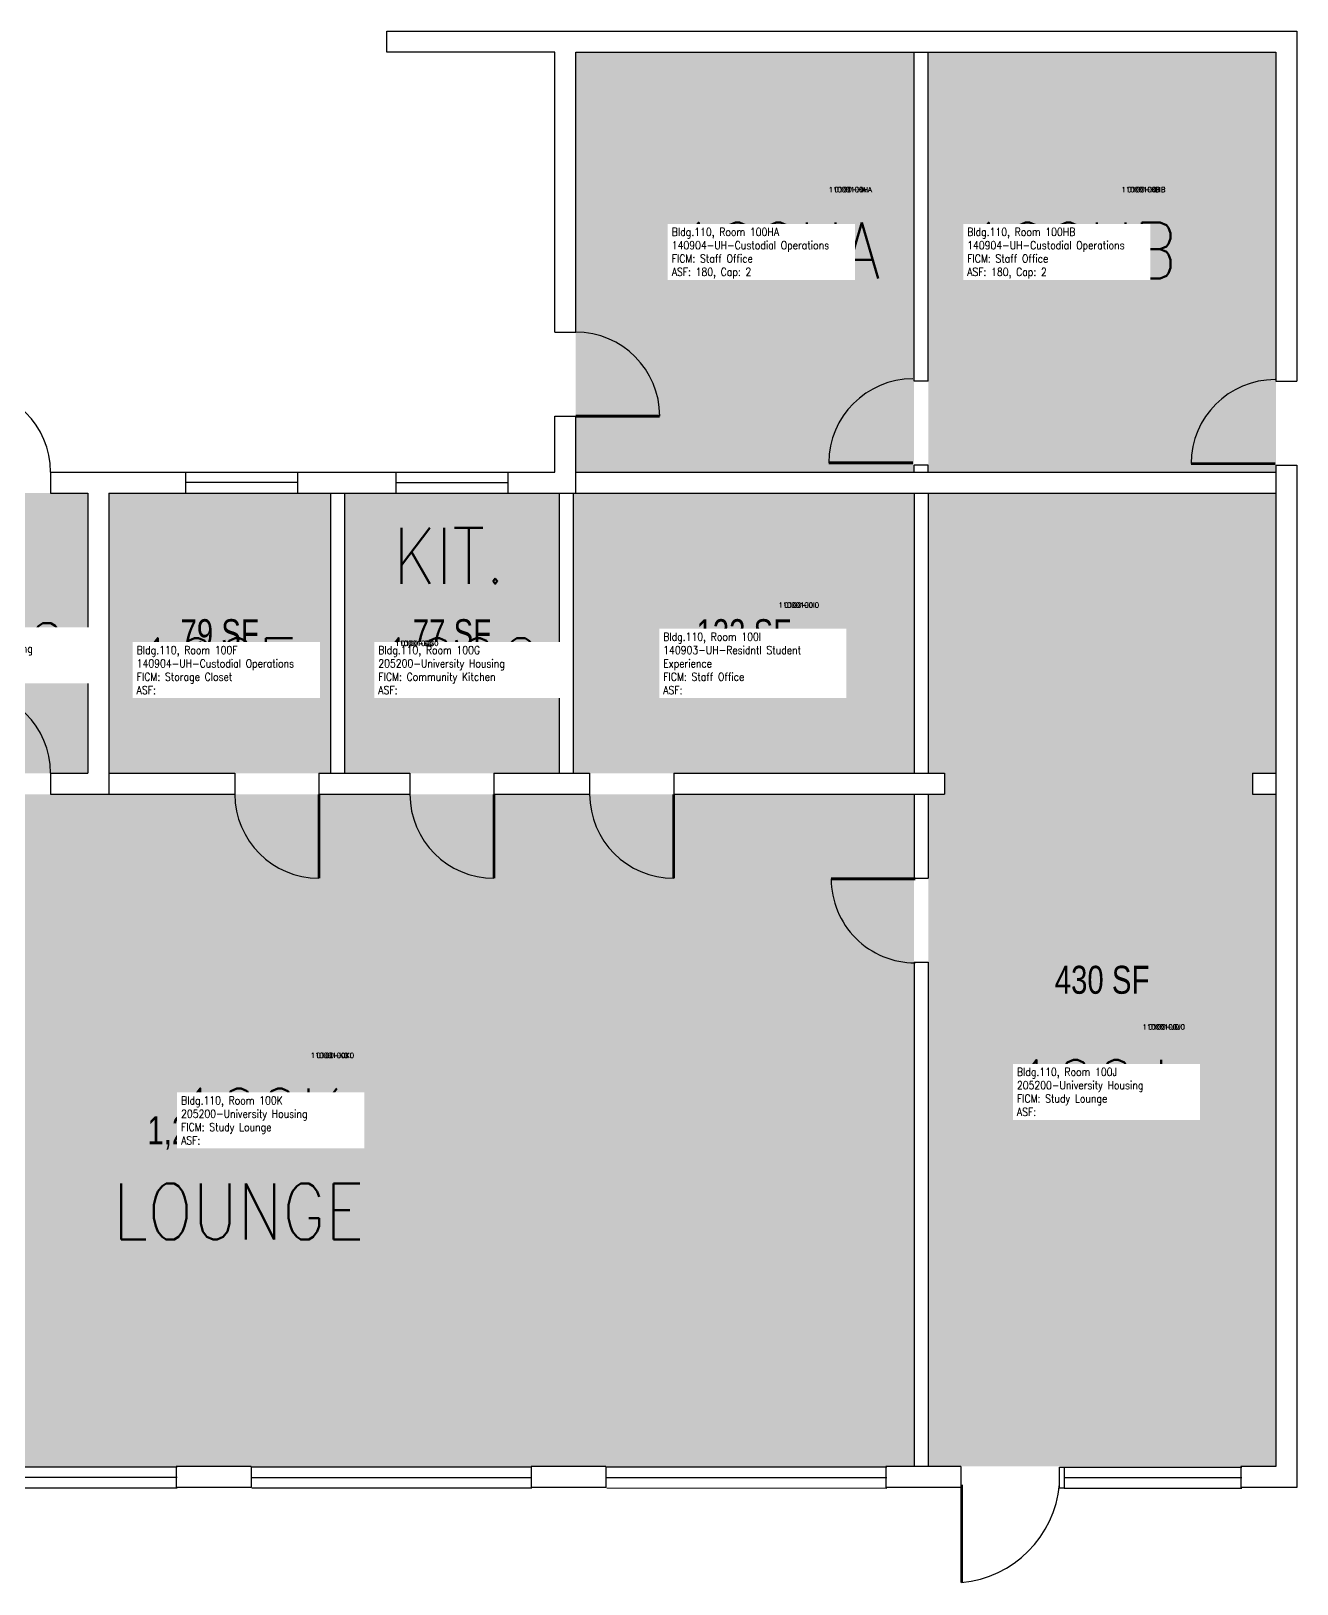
# Model space of a CAD drawing. Header units: inches. Extents: x -394 to 1224, y 0 to 3729.
# Drawn here: x 682 to 1224, y 1426 to 2091 of the extents above; entities that cross this region are included whole.
import ezdxf
from ezdxf.enums import TextEntityAlignment as Align

# ---------------------------------------------------------------- set-up
doc = ezdxf.new("R2010")
doc.units = ezdxf.units.IN
doc.header["$LTSCALE"] = 0.25
doc.header["$MEASUREMENT"] = 0
for name, color, linetype in [('A-DOOR', 2, 'CONTINUOUS'), ('A-GLAZ', 1, 'CONTINUOUS'), ('A-GLAZ-SILL', 2, 'CONTINUOUS'), ('A-IDEN-RNUM', 7, 'CONTINUOUS'), ('A-IDEN-SNUM', 4, 'CONTINUOUS'), ('A-IDEN-TEXT', 4, 'CONTINUOUS'), ('A-IDEN-VNUM', 4, 'CONTINUOUS'), ('A-WALL', 5, 'CONTINUOUS'), ('AREA-TEXT', 3, 'CONTINUOUS'), ('Rooms-Category-Color', 7, 'CONTINUOUS'), ('Rooms-College-Color', 7, 'CONTINUOUS'), ('Rooms-Department-Color', 7, 'CONTINUOUS'), ('Rooms-Division-Color', 7, 'CONTINUOUS'), ('Rooms-Information', 7, 'CONTINUOUS')]:
    doc.layers.add(name, color=color, linetype=linetype)
doc.styles.add('AREA', font='arial.ttf', dxfattribs={"width": 0.75, "height": 12})
doc.styles.add('ROOMSNUMBER', font='SIMPLEX.shx', dxfattribs={"height": 0.18})
doc.styles.add('ROOMVNUMBER', font='simplex.shx', dxfattribs={"width": 0.85})

msp = doc.modelspace()

# ---------------------------------------------------------------- hatches: boundary and pattern name
at = {"layer": 'Rooms-Category-Color', "true_color": 0xfa9ba3}
for points in [[(1060, 2082), (915, 2082), (915, 1902), (1060, 1902)], [(1215, 2082), (1066, 2082), (1066, 1902), (1215, 1902)], [(1060, 1893), (915, 1893), (913.96, 1893), (913.96, 1773), (1060, 1773)]]:
    msp.add_hatch(color=241, dxfattribs=at).paths.add_polyline_path(points)
at = {"layer": 'Rooms-Category-Color', "true_color": 0xadadad}
msp.add_hatch(color=253, dxfattribs=at).paths.add_polyline_path([(705.92, 1893), (453.96, 1893), (453.96, 1773), (705.92, 1773)])
at = {"layer": 'Rooms-Category-Color', "true_color": 0x728ef3}
for points in [[(809.96, 1893), (714.92, 1893), (714.92, 1773), (809.96, 1773)], [(907.96, 1893), (815.96, 1893), (815.96, 1773), (907.96, 1773)], [(1215, 1893), (1066, 1893), (1066, 1773), (1073, 1773), (1073, 1764), (1066, 1764), (1066, 1728), (1066, 1476), (1215, 1476), (1215, 1764), (1205, 1764), (1205, 1773), (1215, 1773)], [(1060, 1764), (714.92, 1764), (454, 1764), (454, 1571), (454, 1535), (454, 1476), (1060, 1476)]]:
    msp.add_hatch(color=171, dxfattribs=at).paths.add_polyline_path(points)
at = {"layer": 'Rooms-College-Color', "true_color": 0x80bc67}
for points in [[(1060, 2082), (915, 2082), (915, 1902), (1060, 1902)], [(1215, 2082), (1066, 2082), (1066, 1902), (1215, 1902)]]:
    msp.add_hatch(color=83, dxfattribs=at).paths.add_polyline_path(points)
at = {"layer": 'Rooms-College-Color', "true_color": 0xadadad}
for points in [[(705.92, 1893), (453.96, 1893), (453.96, 1773), (705.92, 1773)], [(809.96, 1893), (714.92, 1893), (714.92, 1773), (809.96, 1773)], [(907.96, 1893), (815.96, 1893), (815.96, 1773), (907.96, 1773)], [(1060, 1893), (915, 1893), (913.96, 1893), (913.96, 1773), (1060, 1773)], [(1215, 1893), (1066, 1893), (1066, 1773), (1073, 1773), (1073, 1764), (1066, 1764), (1066, 1728), (1066, 1476), (1215, 1476), (1215, 1764), (1205, 1764), (1205, 1773), (1215, 1773)], [(1060, 1764), (714.92, 1764), (454, 1764), (454, 1571), (454, 1535), (454, 1476), (1060, 1476)]]:
    msp.add_hatch(color=253, dxfattribs=at).paths.add_polyline_path(points)
at = {"layer": 'Rooms-Department-Color', "true_color": 0x604aed}
for points in [[(1060, 2082), (915, 2082), (915, 1902), (1060, 1902)], [(1215, 2082), (1066, 2082), (1066, 1902), (1215, 1902)], [(809.96, 1893), (714.92, 1893), (714.92, 1773), (809.96, 1773)], [(907.96, 1893), (815.96, 1893), (815.96, 1773), (907.96, 1773)], [(1060, 1893), (915, 1893), (913.96, 1893), (913.96, 1773), (1060, 1773)], [(1215, 1893), (1066, 1893), (1066, 1773), (1073, 1773), (1073, 1764), (1066, 1764), (1066, 1728), (1066, 1476), (1215, 1476), (1215, 1764), (1205, 1764), (1205, 1773), (1215, 1773)], [(1060, 1764), (714.92, 1764), (454, 1764), (454, 1571), (454, 1535), (454, 1476), (1060, 1476)]]:
    msp.add_hatch(color=173, dxfattribs=at).paths.add_polyline_path(points)
at = {"layer": 'Rooms-Department-Color', "true_color": 0xacacac}
msp.add_hatch(color=253, dxfattribs=at).paths.add_polyline_path([(705.92, 1893), (453.96, 1893), (453.96, 1773), (705.92, 1773)])
at = {"layer": 'Rooms-Division-Color', "true_color": 0x604aed}
for points in [[(1060, 2082), (915, 2082), (915, 1902), (1060, 1902)], [(1215, 2082), (1066, 2082), (1066, 1902), (1215, 1902)], [(809.96, 1893), (714.92, 1893), (714.92, 1773), (809.96, 1773)], [(907.96, 1893), (815.96, 1893), (815.96, 1773), (907.96, 1773)], [(1060, 1893), (915, 1893), (913.96, 1893), (913.96, 1773), (1060, 1773)], [(1215, 1893), (1066, 1893), (1066, 1773), (1073, 1773), (1073, 1764), (1066, 1764), (1066, 1728), (1066, 1476), (1215, 1476), (1215, 1764), (1205, 1764), (1205, 1773), (1215, 1773)], [(1060, 1764), (714.92, 1764), (454, 1764), (454, 1571), (454, 1535), (454, 1476), (1060, 1476)]]:
    msp.add_hatch(color=173, dxfattribs=at).paths.add_polyline_path(points)
at = {"layer": 'Rooms-Division-Color', "true_color": 0xadadad}
msp.add_hatch(color=253, dxfattribs=at).paths.add_polyline_path([(705.92, 1893), (453.96, 1893), (453.96, 1773), (705.92, 1773)])

# ---------------------------------------------------------------- linework, layer by layer
at = {"layer": 'A-DOOR', "const_width": 1.2}
for points in [[(915, 1926), (951, 1926)], [(1059.43, 1905.97), (1023.43, 1905.97)], [(1214.68, 1905.67), (1178.68, 1905.67)], [(804.96, 1764), (804.96, 1728)], [(879.96, 1764), (879.96, 1728)], [(956.96, 1764), (956.96, 1728)], [(1060.43, 1727.74), (1024.43, 1727.75)], [(1080.32, 1468.23), (1080.33, 1426.23)]]:
    msp.add_lwpolyline(points, dxfattribs=at)
at = {"layer": 'A-DOOR'}
for centre, radius, start, end in [((915, 1926), 36, 0, 90), ((654, 1902), 36, 360, 90), ((1059.43, 1905.97), 36, 90, 180), ((1214.68, 1905.67), 36, 90, 180), ((654, 1773), 36, 360, 90), ((804.96, 1764), 36, 180, 270), ((879.96, 1764), 36, 180, 270), ((956.96, 1764), 36, 180, 270), ((1060.43, 1727.74), 36, 179.98581, 269.98581), ((1076, 1472.55), 46.52, 275.34305, 354.67046)]:
    msp.add_arc(centre, radius, start, end, dxfattribs=at)
at = {"layer": 'A-GLAZ'}
for p, q in [((796, 1897.5), (748, 1897.5)), ((838, 1897.5), (886, 1897.5)), ((624.2, 1471.35), (744.2, 1471.32)), ((776.24, 1471.31), (896.24, 1471.28)), ((928.28, 1471.27), (1048.28, 1471.24)), ((1124.32, 1471.23), (1200.32, 1471.2))]:
    msp.add_line(p, q, dxfattribs=at)
at = {"layer": 'A-GLAZ-SILL'}
for p, q in [((748, 1902), (796, 1902)), ((838, 1902), (886, 1902)), ((748, 1893), (796, 1893)), ((838, 1893), (886, 1893)), ((624.21, 1475.85), (744.21, 1475.82)), ((776.25, 1475.81), (896.25, 1475.78)), ((928.29, 1475.77), (1048.29, 1475.74)), ((1122.32, 1466.73), (1122.32, 1475.73)), ((1122.32, 1475.73), (1124.32, 1475.73)), ((1124.32, 1475.73), (1124.32, 1466.73)), ((1124.32, 1475.73), (1200.33, 1475.7)), ((624.2, 1466.85), (744.2, 1466.82)), ((776.24, 1466.81), (896.24, 1466.78)), ((928.28, 1466.77), (1048.28, 1466.74)), ((1124.32, 1466.73), (1122.32, 1466.73)), ((1124.32, 1466.73), (1200.32, 1466.7))]:
    msp.add_line(p, q, dxfattribs=at)
at = {"layer": 'A-WALL'}
for p, q in [((834, 2082), (834, 2091)), ((834, 2091), (1224, 2091)), ((1224, 2091), (1224, 1941)), ((906, 2082), (834, 2082)), ((906, 1962), (906, 2082)), ((915, 2082), (1215, 2082)), ((915, 1962), (915, 2082)), ((1060, 1941), (1060, 2082)), ((1066, 1941), (1066, 2082)), ((1215, 2082), (1215, 1941)), ((906, 1962), (915, 1962)), ((1066, 1941), (1060, 1941)), ((1215, 1941), (1224, 1941)), ((906, 1902), (906, 1926)), ((906, 1926), (915, 1926)), ((915, 1893), (915, 1926)), ((1060, 1902), (1060, 1905)), ((1066, 1905), (1060, 1905)), ((1066, 1902), (1066, 1905)), ((1215, 1905), (1224, 1905)), ((1215, 1905), (1215, 1476)), ((1224, 1905), (1224, 1467)), ((690, 1902), (690, 1893)), ((690, 1902), (714.92, 1902)), ((714.92, 1902), (748, 1902)), ((748, 1893), (748, 1902)), ((796, 1893), (796, 1902)), ((796, 1902), (838, 1902)), ((838, 1893), (838, 1902)), ((886, 1893), (886, 1902)), ((886, 1902), (906, 1902)), ((915, 1902), (1215, 1902)), ((690, 1893), (705.92, 1893)), ((705.92, 1893), (705.92, 1773)), ((714.92, 1893), (714.92, 1764)), ((714.92, 1893), (748, 1893)), ((796, 1893), (838, 1893)), ((809.96, 1893), (809.96, 1773)), ((815.96, 1893), (815.96, 1773)), ((886, 1893), (915, 1893)), ((907.96, 1893), (907.96, 1773)), ((913.96, 1893), (913.96, 1773)), ((915, 1893), (1215, 1893)), ((1060, 1893), (1060, 1773)), ((1066, 1893), (1066, 1773)), ((690, 1773), (690, 1764)), ((690, 1773), (705.92, 1773)), ((714.92, 1773), (768.96, 1773)), ((768.96, 1773), (768.96, 1764)), ((804.96, 1773), (804.96, 1764)), ((804.96, 1773), (843.96, 1773)), ((843.96, 1773), (843.96, 1764)), ((879.96, 1773), (879.96, 1764)), ((879.96, 1773), (920.96, 1773)), ((920.96, 1773), (920.96, 1764)), ((956.96, 1773), (1073, 1773)), ((956.96, 1773), (956.96, 1764)), ((1073, 1773), (1073, 1764)), ((1205, 1773), (1205, 1764)), ((1205, 1773), (1215, 1773)), ((690, 1764), (714.92, 1764)), ((714.92, 1764), (768.96, 1764)), ((804.96, 1764), (843.96, 1764)), ((879.96, 1764), (920.96, 1764)), ((956.96, 1764), (1073, 1764)), ((1060, 1764), (1060, 1728)), ((1066, 1764), (1066, 1728)), ((1205, 1764), (1215, 1764)), ((1060, 1728), (1066, 1728)), ((1060, 1692), (1066, 1692)), ((1060, 1692), (1060, 1476)), ((1066, 1692), (1066, 1476)), ((743.84, 1476), (743.84, 1467)), ((775.88, 1476), (743.84, 1476)), ((775.88, 1476), (775.88, 1467)), ((895.88, 1476), (895.88, 1467)), ((927.92, 1476), (895.88, 1476)), ((927.92, 1476), (927.92, 1467)), ((1047.92, 1476), (1047.92, 1467)), ((1079.96, 1476), (1047.92, 1476)), ((1079.96, 1476), (1079.96, 1467)), ((1215, 1476), (1199.96, 1476)), ((1199.96, 1476), (1199.96, 1467)), ((775.88, 1467), (743.84, 1467)), ((927.92, 1467), (895.88, 1467)), ((1079.96, 1467), (1047.92, 1467)), ((1224, 1467), (1199.96, 1467))]:
    msp.add_line(p, q, dxfattribs=at)

# ---------------------------------------------------------------- texts
at = {"layer": 'A-IDEN-RNUM', "style": 'ROOMSNUMBER'}
for s, p in [('0100-HA', (1032.64, 2023.08)), ('0100-HB', (1158.24, 2023.08)), ('0100-I0', (1010.53, 1845.02)), ('0100-G0', (846.9, 1828.65)), ('0100-F0', (768.74, 1815.5)), ('0100-J0', (1166.91, 1664.3)), ('0100-K0', (810.74, 1652.08))]:
    msp.add_text(s, height=2.16, dxfattribs=at).set_placement(p, align=Align.MIDDLE)
at = {"layer": 'A-IDEN-SNUM', "style": 'ROOMSNUMBER'}
for s, p in [('11000100HA', (1032.64, 2023.08)), ('11000100HB', (1158.24, 2023.08)), ('11000100I0', (1010.53, 1845.02)), ('11000100G0', (846.9, 1828.65)), ('11000100F0', (768.74, 1815.5)), ('11000100J0', (1166.91, 1664.3)), ('11000100K0', (810.74, 1652.08))]:
    msp.add_text(s, height=2.16, dxfattribs=at).set_placement(p, align=Align.MIDDLE)
at = {"layer": 'A-IDEN-TEXT', "char_height": 24, "attachment_point": 1, "style": 'ROOMVNUMBER'}
for s, insert, width in [('KIT.', (836.79, 1878.18), 101.04), ('LOUNGE', (716.77, 1597.15), 140.64)]:
    msp.add_mtext(s, dxfattribs=dict(at, insert=insert, width=width))
at = {"layer": 'A-IDEN-VNUM', "style": 'ROOMVNUMBER', "width": 0.85}
for s, p in [('100HA', (1001.79, 1996.95)), ('100HB', (1127.39, 1996.95)), ('S102', (662.17, 1825.27)), ('100F', (760.41, 1818.9)), ('100G', (864.91, 1818.9)), ('100I', (979.68, 1818.9)), ('100J', (1136.07, 1638.18)), ('100K', (779.9, 1625.96))]:
    msp.add_text(s, height=24, dxfattribs=at).set_placement(p, align=Align.MIDDLE)
at = {"layer": 'AREA-TEXT', "style": 'AREA', "width": 0.75}
for s, p in [('181 SF', (987.5, 1992)), ('186 SF', (1140.5, 1992)), ('79 SF', (762.44, 1833)), ('77 SF', (861.96, 1833)), ('122 SF', (986.98, 1833)), ('430 SF', (1140.5, 1684.5)), ('1,212 SF', (757, 1620))]:
    msp.add_text(s, height=12, dxfattribs=at).set_placement(p, align=Align.MIDDLE_CENTER)

# ---------------------------------------------------------------- next in the draw order: texts
at = {"layer": 'Rooms-Information', "char_height": 3.4286, "width": 76.8, "attachment_point": 7, "style": 'ROOMVNUMBER', "bg_fill": 3, "box_fill_scale": 1.5, "bg_fill_color": 256, "bg_fill_true_color": 13158600, "bg_fill_transparency": 0}
for s, insert in [('Bldg.110, Room 100HA^M^J140904-UH-Custodial Operations^M^JFICM: Staff Office^M^JASF: 180, Cap: 2', (956.13, 1984.95)), ('Bldg.110, Room 100HB^M^J140904-UH-Custodial Operations^M^JFICM: Staff Office^M^JASF: 180, Cap: 2', (1082.71, 1984.95)), ('Bldg.110, Room S102^M^J205200-University Housing^M^JFICM: Stairway^M^JASF: ', (628.17, 1813.27)), ('Bldg.110, Room 100I^M^J140903-UH-Residntl Student Experience^M^JFICM: Staff Office^M^JASF: ', (952.48, 1806.9)), ('Bldg.110, Room 100F^M^J140904-UH-Custodial Operations^M^JFICM: Storage Closet^M^JASF: ', (726.89, 1806.9)), ('Bldg.110, Room 100G^M^J205200-University Housing^M^JFICM: Community Kitchen^M^JASF: ', (830.42, 1806.9)), ('Bldg.110, Room 100J^M^J205200-University Housing^M^JFICM: Study Lounge^M^JASF: ', (1104.01, 1626.18)), ('Bldg.110, Room 100K^M^J205200-University Housing^M^JFICM: Study Lounge^M^JASF: ', (745.9, 1613.96))]:
    msp.add_mtext(s, dxfattribs=dict(at, insert=insert))

doc.saveas('drawing.dxf')
